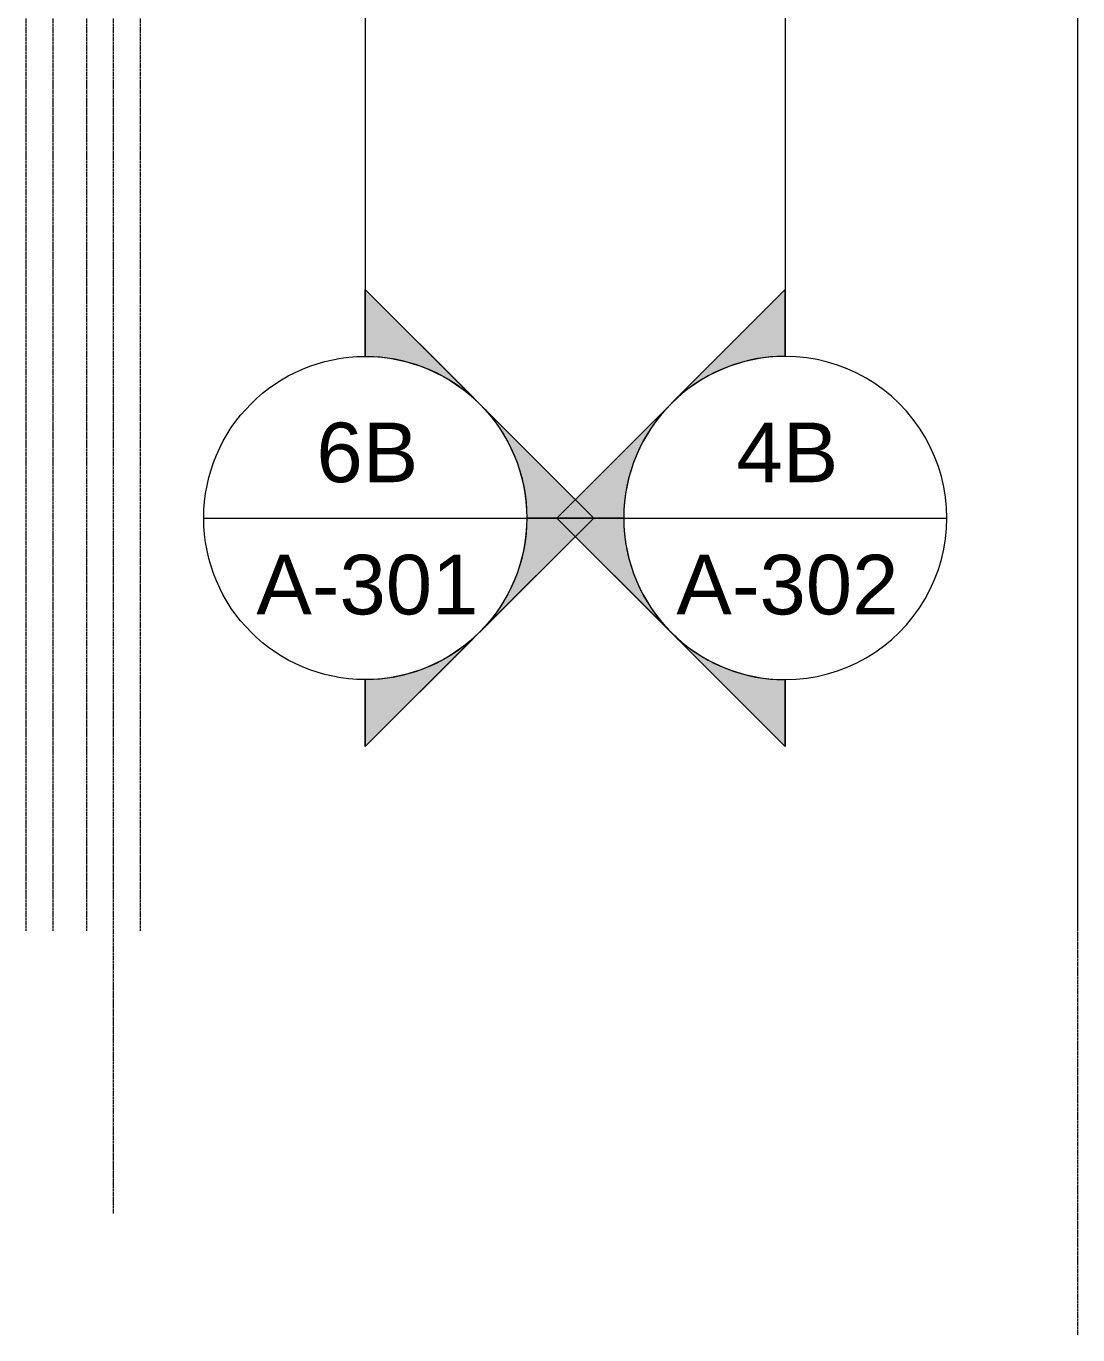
# Model space of a CAD drawing. Header units: inches. Extents: x 21290 to 26948, y -23522 to -20083.
# Drawn here: x 22773.4 to 23085.9, y -23395.7 to -23007 of the extents above; entities that cross this region are included whole.
import ezdxf

# ---------------------------------------------------------------- set-up
doc = ezdxf.new("R2010")
doc.units = ezdxf.units.IN
doc.header["$MEASUREMENT"] = 0
doc.linetypes.add('Grid Line 1_2_', pattern=[0.875, 0.5, -0.125, 0.125, -0.125])
doc.layers.add('G-ANNO-SYMB', color=111, linetype='Continuous', lineweight=9)
doc.layers.add('S-GRID', color=1, linetype='Continuous', lineweight=9)
doc.styles.add('Arial_1', font='arial.ttf', dxfattribs={"height": 17.703593})

# ---------------------------------------------------------------- blocks, each defined once
blk = doc.blocks.new('Section - Section Head - Filled-1526-Roof Low')
at = {"layer": 'G-ANNO-SYMB'}
h = blk.add_hatch(color=256, dxfattribs=at)
edge = h.paths.add_edge_path(flags=0)
edge.add_line((-0.4268, 0.1768), (-0.25, 0.3536))
edge.add_line((-0.25, 0.3536), (-0.25, 0.25))
edge.add_arc((-0.25, 0), 0.25, 90, 135)
h = blk.add_hatch(color=256, dxfattribs=at)
edge = h.paths.add_edge_path(flags=0)
edge.add_arc((-0.25, 0), 0.25, 45, 90)
edge.add_line((-0.25, 0.25), (-0.25, 0.3536))
edge.add_line((-0.25, 0.3536), (-0.0732, 0.1768))
h = blk.add_hatch(color=256, dxfattribs=at)
edge = h.paths.add_edge_path(flags=0)
edge.add_arc((-0.25, 0), 0.2503, 137.9216, 180)
edge.add_line((-0.5003, 0), (-0.6036, 0))
edge.add_line((-0.6036, 0), (-0.4358, 0.1678))
h = blk.add_hatch(color=256, dxfattribs=at)
edge = h.paths.add_edge_path(flags=0)
edge.add_line((-0.0642, 0.1678), (0.1036, 0))
edge.add_line((0.1036, 0), (0.0003, 0))
edge.add_arc((-0.25, 0), 0.2503, 0, 42.0784)
for p, q in [((-0.25, 0.3536), (-0.6036, 0)), ((-0.25, 0.3536), (-0.4268, 0.1768)), ((-0.25, 0.3536), (0.1036, 0)), ((-0.25, 0.25), (-0.25, 0.3536)), ((-0.0732, 0.1768), (-0.25, 0.3536)), ((-0.25, 0.3536), (-0.25, 0.25)), ((-0.4358, 0.1678), (-0.6036, 0)), ((0.1036, 0), (-0.0642, 0.1678)), ((-0.6036, 0), (-0.5003, 0)), ((0.0003, 0), (0.1036, 0)), ((-0.5, 0), (-0.6036, 0)), ((0, 0), (0.1036, 0))]:
    blk.add_line(p, q, dxfattribs=at)
for radius, start, end in [(0.25, 360, 180), (0.25, 90, 135), (0.25, 45, 90), (0.2503, 137.9216, 180), (0.2503, 0, 42.0784), (0.25, 180, 360)]:
    blk.add_arc((-0.25, 0), radius, start, end, dxfattribs=at)

msp = doc.modelspace()

# ---------------------------------------------------------------- linework, layer by layer
at = {"layer": 'G-ANNO-SYMB'}
for p, q in [((22874.1556, -20822.32008), (22874.1556, -23105.1016)), ((22998.96338, -20822.32008), (22998.96338, -23105.1016)), ((22826.1556, -23153.1016), (22922.1556, -23153.1016)), ((22950.96338, -23153.1016), (23046.96338, -23153.1016))]:
    msp.add_line(p, q, dxfattribs=at)
at = {"layer": 'S-GRID', "linetype": 'Grid Line 1_2_'}
for p, q in [((22773.39023, -23275.7461), (22773.39023, -20181.85575)), ((22781.39023, -23275.7461), (22781.39023, -20181.85575)), ((22781.39023, -23275.7461), (22781.39023, -20181.85575)), ((22791.39023, -23275.7461), (22791.39023, -20181.85575)), ((22799.39023, -23275.7461), (22799.39023, -20181.85575)), ((22807.39023, -23275.7461), (22807.39023, -20181.85575)), ((23085.89023, -23275.7461), (23085.89023, -20181.85575)), ((22799.39023, -23359.7461), (22799.39023, -20265.85575)), ((23085.89023, -23395.7461), (23085.89023, -20301.85575))]:
    msp.add_line(p, q, dxfattribs=at)

# ---------------------------------------------------------------- block references
at = {"layer": 'G-ANNO-SYMB', "extrusion": (0, 0, -1), "xscale": 191.9999999999999, "yscale": 191.9999999999999, "zscale": 191.9999999999999, "rotation": 90.00000000000053}
msp.add_blockref('Section - Section Head - Filled-1526-Roof Low', (-22874.1556, -23105.1016), dxfattribs=at)
at = {"layer": 'G-ANNO-SYMB', "xscale": 191.9999999999999, "yscale": 191.9999999999999, "zscale": 191.9999999999999, "rotation": 89.99999999999947}
msp.add_blockref('Section - Section Head - Filled-1526-Roof Low', (22998.96338, -23105.1016), dxfattribs=at)

# ---------------------------------------------------------------- texts
at = {"layer": 'G-ANNO-SYMB', "char_height": 17.703593, "attachment_point": 2, "line_spacing_factor": 0.938532, "style": 'Arial_1'}
for s, insert, width in [('6B', (22874.77034, -23124.76335), 36.072), ('4B', (22999.57812, -23124.76335), 36.072), ('A-301', (22874.77034, -23164.03584), 78.624), ('A-302', (22999.57812, -23164.03584), 78.624)]:
    msp.add_mtext(s, dxfattribs=dict(at, insert=insert, width=width))

doc.saveas('drawing.dxf')
